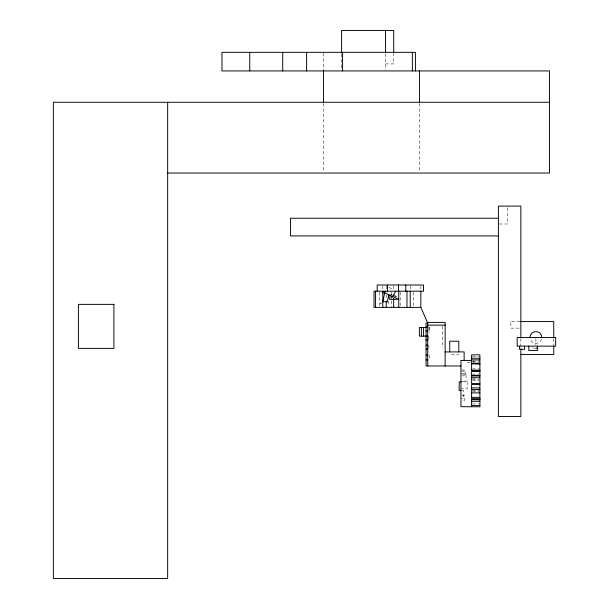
<?xml version="1.0" encoding="UTF-8"?>
<svg xmlns="http://www.w3.org/2000/svg" width="609" height="609" viewBox="0 0 609 609"><rect width="100%" height="100%" fill="white"/><g stroke="black" fill="none" stroke-linecap="round" stroke-linejoin="round"><path stroke-width="0.46" stroke-dasharray="3.04 2.28" d="M385.573 63.922L393.711 63.922L393.711 53.699M499.273 223.99L507.297 223.99L507.297 207.045M390.483 297.672L392.318 297.672M382.3 303.107L380.26 303.107L381.28 304.881M519.926 321.248L510.86 321.248L510.86 328.137L519.926 328.137M536.765 348.538L532.418 348.538L532.418 346.932M451.414 354.339L458.714 354.339M472.515 356.265L478.971 356.265M472.515 361.008L479.9 361.008M472.515 361.913L478.971 361.913M467.172 362.477L470.666 362.477M472.515 368.894L478.971 368.894M461.82 370.021L465.253 370.021L465.253 374.916L461.82 374.916M461.736 371.079L464.081 371.079L464.081 375.882L461.736 375.882M461.805 373.797L466.037 373.797L466.037 381.881L461.805 381.881M472.515 374.116L478.971 374.116M472.515 378.676L478.971 378.676M472.515 379.361L478.971 379.361M472.515 380.701L478.971 380.701M461.85 381.714L467.187 381.714L467.187 388.572L461.85 388.572M461.774 390.377L463.403 390.377L463.403 398.773L461.774 398.773M472.515 390.651L479.9 390.651M472.515 391.564L478.971 391.564M461.896 395.69L464.72 395.69L464.72 400.242L461.896 400.242M472.515 403.874L478.971 403.874M390.468 294.056L392.127 294.779M388.915 287.296L393.483 289.884M553.748 338.475L553.748 345.059M536.636 346.932L536.636 348.538M535.897 338.353L535.897 345.273M520.84 338.475L520.84 348.097M473.292 361.114L473.292 362.477M442.773 326.005L442.773 347.495M429.642 327.337L429.642 332.91M429.474 355.062L429.474 359.911M429.041 327.033L429.041 331.068M428.812 336.29L428.812 339.989M428.873 345.212L428.873 349.094M420.842 285.872L420.842 290.295M419.548 103.233L419.548 171.616M413.686 292.084L413.686 305.581M410.215 285.872L410.215 290.295M400.197 292.084L400.197 305.581M393.665 285.872L393.665 290.295M391.541 292.084L391.541 296.583M391.541 297.481L391.541 300.184M391.541 301.082L391.541 307.378M388.39 301.082L388.39 305.581M386.266 285.872L386.266 290.295M386.266 294.779L386.266 300.184M385.573 53.699L385.573 70.058M382.802 285.872L382.802 290.295M379.643 292.084L379.643 307.378M341.603 53.988L341.603 69.997M323.524 53.265L323.524 70.005M323.524 103.233L323.524 171.616M541.584 339.015A5.884 5.884 0 0 1 530.218 339.015"/><path stroke-width="0.91" d="M385.025 291.178L382.802 301.76L387.377 301.76L388.808 294.946L398.758 299.278L389.562 299.278L388.808 294.946M395.766 291.178L392.485 296.964L384.873 292.647M549.47 102.274L53.356 102.274L53.356 578.55L167.658 578.55L167.658 102.274M167.658 173.047L549.47 173.047L549.47 70.933L221.965 70.933L221.965 52.336L415.399 52.336L415.399 70.933M498.383 218.243L290.508 218.243L290.508 235.934L498.383 235.934M460.96 365.971L426.049 365.971L426.049 323.021L427.724 323.021L420.842 307.378L374.025 307.378L374.025 291.178L423.499 291.178L423.499 284.989L377.177 284.989L377.177 291.178M520.84 321.552L553.748 321.552L553.748 337.538M427.724 325.13L445.133 325.13M426.049 327.033L427.724 327.033M426.894 327.513L419.388 327.513L419.388 336.092L426.894 336.092M426.049 331.068L427.724 331.068M426.049 336.29L427.724 336.29M426.049 339.989L427.724 339.989M426.049 345.212L427.724 345.212M426.049 349.094L427.724 349.094M445.133 351.903L464.134 351.903L464.134 360.429M520.84 354.461L553.748 354.461L553.748 345.996M426.049 355.062L427.724 355.062M471.594 358.244L479.9 358.244M426.049 359.911L427.724 359.911M471.594 359.881L479.9 359.881M471.556 360.429L460.96 360.429L460.96 406.683L479.9 406.789L479.9 354.864L471.594 354.864L471.594 363.261L479.9 363.261M471.594 363.931L479.9 364.03M471.594 370.264L479.9 370.264M479.9 370.356L471.594 370.356L471.594 363.535M479.9 371.505L471.594 371.505L471.594 375.395L479.9 375.395M479.9 375.799L471.594 375.799L471.594 383.556L479.9 383.556M471.594 377.283L479.9 377.283M460.96 381.881L459.171 381.881L459.171 390.377L460.96 390.377M479.9 384.507L471.594 384.507L471.594 398.682L479.9 398.682M471.594 387.887L479.9 387.887M471.594 389.532L479.9 389.532M471.594 392.912L479.9 392.874M471.594 397.35L479.9 397.35M479.9 399.489L471.594 399.489L471.594 406.789M471.594 399.732L479.9 399.732M471.594 401.354L479.9 401.354M471.594 405.457L479.9 405.457M382.802 292.731L384.622 293.089M392.95 295.137L396.269 296.583M537.633 346.133L537.633 350.426L528.795 350.426L528.795 346.133M524.6 346.133L524.6 349.33L519.538 349.33L519.538 346.133M520.84 337.538L520.84 206.108L498.383 206.108L498.383 416.518L520.84 416.518L520.84 348.82M458.805 351.903L458.805 341.215L449.724 341.215L449.724 351.903M445.133 365.971L445.133 322.397L427.724 322.397L427.724 365.971M423.567 327.513L423.567 336.092M421.42 327.513L421.42 336.092M420.842 291.178L420.842 307.378M419.548 70.933L419.548 102.282M412.354 52.336L412.354 70.933M410.215 291.178L410.215 307.378M406.964 291.178L406.964 307.378M405.792 284.989L405.792 291.178M398.758 291.178L398.758 307.378M398.56 284.989L398.56 291.178M393.711 52.762L393.711 30.45L341.603 30.45L341.603 53.044M393.665 298.38L393.665 307.378M387.53 284.989L387.53 291.178M386.266 301.98L386.266 307.378M385.573 30.45L385.573 52.762M382.802 291.178L382.802 307.378M375.57 291.178L375.57 307.378M342.585 52.336L342.585 70.933M323.524 70.933L323.524 102.282M306.609 52.336L306.609 70.933M282.721 52.336L282.721 70.933M249.736 52.336L249.736 70.933M530.013 337.493A5.884 5.884 0 0 1 535.897 331.601A5.884 5.884 0 0 1 541.782 337.493M113.906 304.363L78.416 304.363L78.416 348.378L113.906 348.378L113.906 304.363M555.644 337.493L517.163 337.493L517.163 346.133L555.644 346.133L555.644 337.493"/></g></svg>
